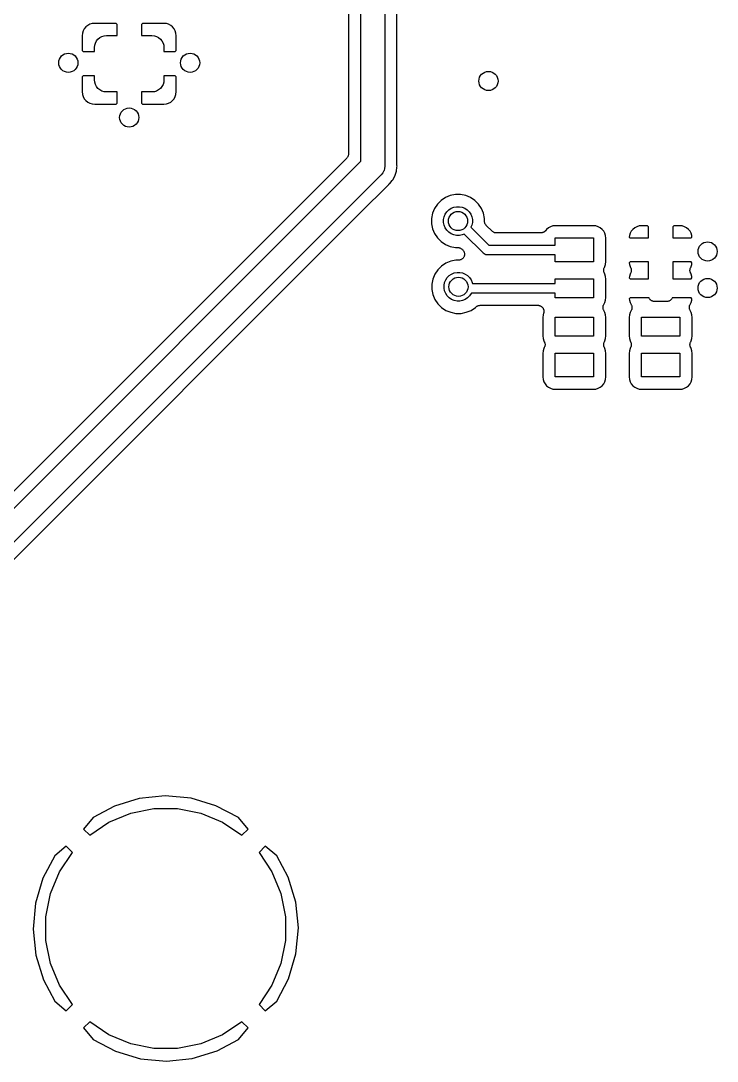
# Model space of a CAD drawing. Extents: x 49 to 143, y -158 to -38.
# Drawn here: x 87.27 to 101.8, y -135.51 to -113.81 of the extents above; entities that cross this region are included whole.
import ezdxf

# ---------------------------------------------------------------- set-up
doc = ezdxf.new("R2010")
doc.units = 0
doc.layers.add('BLACK', color=7, linetype='CONTINUOUS')

msp = doc.modelspace()

# ---------------------------------------------------------------- linework, layer by layer
at = {"layer": 'BLACK', "linetype": 'CONTINUOUS'}
for p, q in [((94.111, -113.264), (94.111, -116.579)), ((94.365, -116.736), (94.365, -113.083)), ((94.865, -113.083), (94.865, -116.828)), ((95.119, -116.809), (95.119, -113.28)), ((88.6295, -113.935), (88.5978, -113.973)), ((88.6682, -113.903), (88.6295, -113.935)), ((88.7123, -113.879), (88.6682, -113.903)), ((88.7602, -113.865), (88.7123, -113.879)), ((88.816, -113.859), (88.7602, -113.865)), ((89.26, -113.861), (88.816, -113.859)), ((89.281, -113.882), (89.26, -113.861)), ((89.281, -114.115), (89.281, -113.882)), ((89.81, -113.861), (89.789, -113.882)), ((89.789, -113.882), (89.789, -114.115)), ((90.254, -113.859), (89.81, -113.861)), ((90.3098, -113.865), (90.254, -113.859)), ((90.3577, -113.879), (90.3098, -113.865)), ((90.4018, -113.903), (90.3577, -113.879)), ((90.4405, -113.935), (90.4018, -113.903)), ((90.4722, -113.973), (90.4405, -113.935)), ((88.5597, -114.065), (88.5542, -114.121)), ((88.5542, -114.121), (88.5557, -114.427)), ((88.5742, -114.017), (88.5597, -114.065)), ((88.5978, -113.973), (88.5742, -114.017)), ((88.9211, -114.157), (88.9643, -114.134)), ((88.9643, -114.134), (89.0112, -114.12)), ((89.0112, -114.12), (89.06, -114.115)), ((89.06, -114.115), (89.281, -114.115)), ((89.789, -114.115), (90.01, -114.115)), ((90.01, -114.115), (90.0588, -114.12)), ((90.0588, -114.12), (90.1057, -114.134)), ((90.1057, -114.134), (90.1489, -114.157)), ((90.4958, -114.017), (90.4722, -113.973)), ((90.5103, -114.065), (90.4958, -114.017)), ((90.5158, -114.121), (90.5103, -114.065)), ((90.5143, -114.427), (90.5158, -114.121)), ((88.81, -114.365), (88.8148, -114.316)), ((88.81, -114.448), (88.81, -114.365)), ((88.8148, -114.316), (88.829, -114.269)), ((88.829, -114.269), (88.8521, -114.226)), ((88.8521, -114.226), (88.8832, -114.188)), ((88.8832, -114.188), (88.9211, -114.157)), ((90.1489, -114.157), (90.1868, -114.188)), ((90.1868, -114.188), (90.2179, -114.226)), ((90.2179, -114.226), (90.241, -114.269)), ((90.241, -114.269), (90.2552, -114.316)), ((90.2552, -114.316), (90.26, -114.365)), ((90.26, -114.365), (90.26, -114.448)), ((88.5557, -114.427), (88.5769, -114.448)), ((88.5769, -114.448), (88.81, -114.448)), ((90.26, -114.448), (90.4931, -114.448)), ((90.4931, -114.448), (90.5143, -114.427)), ((88.5557, -114.978), (88.5542, -115.284)), ((88.5769, -114.956), (88.5557, -114.978)), ((88.81, -114.956), (88.5769, -114.956)), ((88.81, -115.04), (88.81, -114.956)), ((90.26, -114.956), (90.26, -115.04)), ((90.4931, -114.956), (90.26, -114.956)), ((90.5143, -114.978), (90.4931, -114.956)), ((90.5158, -115.284), (90.5143, -114.978)), ((88.8148, -115.089), (88.81, -115.04)), ((88.829, -115.136), (88.8148, -115.089)), ((88.8521, -115.179), (88.829, -115.136)), ((88.8832, -115.217), (88.8521, -115.179)), ((88.9211, -115.248), (88.8832, -115.217)), ((90.1868, -115.217), (90.1489, -115.248)), ((90.2179, -115.179), (90.1868, -115.217)), ((90.241, -115.136), (90.2179, -115.179)), ((90.2552, -115.089), (90.241, -115.136)), ((90.26, -115.04), (90.2552, -115.089)), ((88.5542, -115.284), (88.5597, -115.34)), ((88.5597, -115.34), (88.5742, -115.388)), ((88.5742, -115.388), (88.5978, -115.432)), ((88.5978, -115.432), (88.6295, -115.47)), ((88.9643, -115.271), (88.9211, -115.248)), ((89.0112, -115.285), (88.9643, -115.271)), ((89.06, -115.29), (89.0112, -115.285)), ((89.281, -115.29), (89.06, -115.29)), ((89.281, -115.523), (89.281, -115.29)), ((90.01, -115.29), (89.789, -115.29)), ((89.789, -115.29), (89.789, -115.523)), ((90.0588, -115.285), (90.01, -115.29)), ((90.1057, -115.271), (90.0588, -115.285)), ((90.1489, -115.248), (90.1057, -115.271)), ((90.4405, -115.47), (90.4722, -115.432)), ((90.4722, -115.432), (90.4958, -115.388)), ((90.4958, -115.388), (90.5103, -115.34)), ((90.5103, -115.34), (90.5158, -115.284)), ((88.6295, -115.47), (88.6682, -115.502)), ((88.6682, -115.502), (88.7123, -115.526)), ((88.7123, -115.526), (88.7602, -115.54)), ((88.7602, -115.54), (88.816, -115.546)), ((88.816, -115.546), (89.26, -115.544)), ((89.26, -115.544), (89.281, -115.523)), ((89.789, -115.523), (89.81, -115.544)), ((89.81, -115.544), (90.254, -115.546)), ((90.254, -115.546), (90.3098, -115.54)), ((90.3098, -115.54), (90.3577, -115.526)), ((90.3577, -115.526), (90.4018, -115.502)), ((90.4018, -115.502), (90.4405, -115.47)), ((94.0738, -116.668), (83.3436, -127.399)), ((83.4116, -127.69), (94.365, -116.736)), ((94.0813, -116.659), (94.0738, -116.668)), ((94.0888, -116.65), (94.0813, -116.659)), ((94.0891, -116.65), (94.0888, -116.65)), ((94.0895, -116.649), (94.0891, -116.65)), ((94.0951, -116.639), (94.0895, -116.649)), ((94.1007, -116.629), (94.0951, -116.639)), ((94.1009, -116.628), (94.1007, -116.629)), ((94.1013, -116.627), (94.1009, -116.628)), ((94.1047, -116.616), (94.1013, -116.627)), ((94.1082, -116.605), (94.1047, -116.616)), ((94.1083, -116.604), (94.1082, -116.605)), ((94.1085, -116.604), (94.1083, -116.604)), ((94.1097, -116.592), (94.1085, -116.604)), ((94.111, -116.58), (94.1097, -116.592)), ((94.111, -116.579), (94.111, -116.579)), ((94.111, -116.579), (94.111, -116.579)), ((94.111, -116.579), (94.111, -116.579)), ((94.111, -116.579), (94.111, -116.58)), ((94.8471, -116.936), (94.8239, -116.98)), ((94.8497, -116.927), (94.8471, -116.936)), ((94.8614, -116.889), (94.8497, -116.927)), ((94.8662, -116.84), (94.8614, -116.889)), ((94.865, -116.828), (94.8662, -116.84)), ((95.0853, -117.026), (95.1117, -116.939)), ((95.1117, -116.939), (95.1196, -116.859)), ((95.1195, -116.814), (95.119, -116.809)), ((95.1195, -116.82), (95.1195, -116.814)), ((95.1196, -116.821), (95.1195, -116.82)), ((95.1214, -116.84), (95.1196, -116.821)), ((95.1196, -116.859), (95.1214, -116.84)), ((95.1196, -116.859), (95.1196, -116.859)), ((94.7831, -117.025), (83.7007, -128.108)), ((94.7926, -117.018), (94.7831, -117.025)), ((94.8239, -116.98), (94.7926, -117.018)), ((94.9731, -117.198), (95.0204, -117.14)), ((95.0204, -117.14), (95.0361, -117.121)), ((95.0361, -117.121), (95.0829, -117.034)), ((95.0829, -117.034), (95.0853, -117.026)), ((95.0853, -117.026), (95.0853, -117.026)), ((94.3416, -117.826), (94.9495, -117.218)), ((94.9495, -117.218), (94.9507, -117.217)), ((94.9507, -117.217), (94.9549, -117.214)), ((94.9549, -117.214), (94.9587, -117.21)), ((94.9587, -117.21), (94.9731, -117.198)), ((96.0398, -117.553), (95.9627, -117.63)), ((96.1306, -117.492), (96.0398, -117.553)), ((96.2314, -117.45), (96.1306, -117.492)), ((96.3384, -117.429), (96.2314, -117.45)), ((96.4476, -117.429), (96.3384, -117.429)), ((96.5546, -117.45), (96.4476, -117.429)), ((96.6554, -117.492), (96.5546, -117.45)), ((96.7462, -117.553), (96.6554, -117.492)), ((96.8233, -117.63), (96.7462, -117.553)), ((86.9658, -125.202), (94.3416, -117.826)), ((94.3416, -117.826), (94.3416, -117.826)), ((95.8603, -117.821), (95.839, -117.928)), ((95.9021, -117.721), (95.8603, -117.821)), ((95.9627, -117.63), (95.9021, -117.721)), ((96.1045, -117.895), (96.1271, -117.841)), ((96.1271, -117.841), (96.16, -117.792)), ((96.16, -117.792), (96.2018, -117.75)), ((96.2018, -117.75), (96.2509, -117.717)), ((96.2509, -117.717), (96.3055, -117.695)), ((96.3055, -117.695), (96.3635, -117.683)), ((96.3635, -117.683), (96.4225, -117.683)), ((96.4225, -117.683), (96.4805, -117.695)), ((96.4805, -117.695), (96.5351, -117.717)), ((96.5351, -117.717), (96.5842, -117.75)), ((96.5842, -117.75), (96.626, -117.792)), ((96.626, -117.792), (96.6589, -117.841)), ((96.6589, -117.841), (96.6815, -117.895)), ((96.8839, -117.721), (96.8233, -117.63)), ((96.9257, -117.821), (96.8839, -117.721)), ((96.947, -117.928), (96.9257, -117.821)), ((95.839, -117.928), (95.839, -118.038)), ((95.839, -118.038), (95.8603, -118.145)), ((96.093, -117.953), (96.1045, -117.895)), ((96.093, -118.013), (96.093, -117.953)), ((96.1045, -118.071), (96.093, -118.013)), ((96.6815, -117.895), (96.693, -117.953)), ((96.693, -118.013), (96.6815, -118.071)), ((96.693, -117.953), (96.693, -118.013)), ((96.947, -117.984), (96.947, -117.928)), ((96.9481, -117.995), (96.947, -117.984)), ((96.9492, -118.007), (96.9481, -117.995)), ((96.9494, -118.008), (96.9492, -118.007)), ((96.9528, -118.02), (96.9494, -118.008)), ((96.9494, -118.008), (96.9494, -118.008)), ((96.9561, -118.031), (96.9528, -118.02)), ((96.9564, -118.032), (96.9561, -118.031)), ((96.9566, -118.032), (96.9564, -118.032)), ((96.9621, -118.043), (96.9566, -118.032)), ((96.9675, -118.053), (96.9621, -118.043)), ((96.9679, -118.053), (96.9675, -118.053)), ((96.9682, -118.054), (96.9679, -118.053)), ((96.9756, -118.063), (96.9682, -118.054)), ((95.8603, -118.145), (95.9021, -118.245)), ((95.9021, -118.245), (95.9627, -118.336)), ((96.1271, -118.125), (96.1045, -118.071)), ((96.16, -118.174), (96.1271, -118.125)), ((96.2018, -118.216), (96.16, -118.174)), ((96.2509, -118.249), (96.2018, -118.216)), ((96.3055, -118.271), (96.2509, -118.249)), ((96.3635, -118.283), (96.3055, -118.271)), ((96.4805, -118.271), (96.4225, -118.283)), ((96.5226, -118.254), (96.4805, -118.271)), ((96.9222, -118.654), (96.5226, -118.254)), ((96.6815, -118.071), (96.664, -118.113)), ((96.664, -118.113), (97.0378, -118.486)), ((96.983, -118.072), (96.9756, -118.063)), ((96.9839, -118.073), (96.983, -118.072)), ((96.9842, -118.074), (96.9839, -118.073)), ((96.9839, -118.073), (96.9839, -118.073)), ((96.9839, -118.073), (96.9839, -118.073)), ((97.1058, -118.195), (96.9842, -118.074)), ((97.1149, -118.203), (97.1058, -118.195)), ((97.1239, -118.21), (97.1149, -118.203)), ((97.1245, -118.211), (97.1239, -118.21)), ((97.125, -118.211), (97.1245, -118.211)), ((97.1353, -118.216), (97.125, -118.211)), ((97.1456, -118.222), (97.1353, -118.216)), ((97.1462, -118.222), (97.1456, -118.222)), ((97.1468, -118.223), (97.1462, -118.222)), ((97.1581, -118.226), (97.1468, -118.223)), ((97.1692, -118.23), (97.1581, -118.226)), ((97.1699, -118.23), (97.1692, -118.23)), ((97.1705, -118.23), (97.1699, -118.23)), ((97.1822, -118.231), (97.1705, -118.23)), ((97.1939, -118.232), (97.1822, -118.231)), ((97.1952, -118.232), (97.1939, -118.232)), ((97.1956, -118.232), (97.1952, -118.232)), ((97.1952, -118.232), (97.1952, -118.232)), ((97.1952, -118.232), (97.1952, -118.232)), ((98.1171, -118.232), (97.1956, -118.232)), ((98.1226, -118.232), (98.1171, -118.232)), ((98.1282, -118.232), (98.1226, -118.232)), ((98.135, -118.231), (98.1282, -118.232)), ((98.1418, -118.23), (98.135, -118.231)), ((98.1471, -118.228), (98.1418, -118.23)), ((98.1526, -118.227), (98.1471, -118.228)), ((98.1589, -118.225), (98.1526, -118.227)), ((98.1655, -118.223), (98.1589, -118.225)), ((98.1704, -118.22), (98.1655, -118.223)), ((98.1756, -118.218), (98.1704, -118.22)), ((98.1813, -118.214), (98.1756, -118.218)), ((98.1874, -118.211), (98.1813, -118.214)), ((98.1917, -118.208), (98.1874, -118.211)), ((98.1964, -118.205), (98.1917, -118.208)), ((98.2013, -118.2), (98.1964, -118.205)), ((98.2066, -118.196), (98.2013, -118.2)), ((98.2101, -118.191), (98.2066, -118.196)), ((98.2141, -118.187), (98.2101, -118.191)), ((98.2153, -118.186), (98.2141, -118.187)), ((98.2399, -118.156), (98.2153, -118.186)), ((98.2786, -118.124), (98.2399, -118.156)), ((98.3227, -118.101), (98.2786, -118.124)), ((98.3706, -118.086), (98.3227, -118.101)), ((98.4266, -118.081), (98.3706, -118.086)), ((99.2142, -118.081), (98.4266, -118.081)), ((99.2702, -118.086), (99.2142, -118.081)), ((99.3181, -118.101), (99.2702, -118.086)), ((99.3622, -118.124), (99.3181, -118.101)), ((99.4009, -118.156), (99.3622, -118.124)), ((99.4326, -118.195), (99.4009, -118.156)), ((99.4562, -118.239), (99.4326, -118.195)), ((99.4707, -118.287), (99.4562, -118.239)), ((99.9846, -118.239), (99.9701, -118.287)), ((100.008, -118.195), (99.9846, -118.239)), ((100.04, -118.156), (100.008, -118.195)), ((100.079, -118.124), (100.04, -118.156)), ((100.123, -118.101), (100.079, -118.124)), ((100.171, -118.086), (100.123, -118.101)), ((100.226, -118.081), (100.171, -118.086)), ((100.345, -118.082), (100.226, -118.081)), ((100.366, -118.103), (100.345, -118.082)), ((100.366, -118.336), (100.366, -118.103)), ((100.896, -118.082), (100.874, -118.103)), ((100.874, -118.103), (100.874, -118.336)), ((101.015, -118.081), (100.896, -118.082)), ((101.07, -118.086), (101.015, -118.081)), ((101.118, -118.101), (101.07, -118.086)), ((101.162, -118.124), (101.118, -118.101)), ((101.201, -118.156), (101.162, -118.124)), ((101.233, -118.195), (101.201, -118.156)), ((101.256, -118.239), (101.233, -118.195)), ((101.271, -118.287), (101.256, -118.239)), ((95.9627, -118.336), (96.0398, -118.413)), ((96.0398, -118.413), (96.1306, -118.474)), ((96.1306, -118.474), (96.2314, -118.516)), ((96.4225, -118.283), (96.3635, -118.283)), ((97.0378, -118.486), (98.4204, -118.486)), ((98.4204, -118.486), (98.4204, -118.336)), ((98.4204, -118.336), (99.2204, -118.336)), ((99.2204, -118.336), (99.2204, -118.836)), ((99.4762, -118.343), (99.4707, -118.287)), ((99.4762, -118.83), (99.4762, -118.343)), ((99.9701, -118.287), (99.9672, -118.316)), ((99.9672, -118.316), (99.9873, -118.336)), ((99.9873, -118.336), (100.366, -118.336)), ((100.874, -118.336), (101.254, -118.336)), ((101.254, -118.336), (101.274, -118.316)), ((101.274, -118.316), (101.271, -118.287)), ((96.2314, -118.516), (96.3384, -118.537)), ((96.3384, -118.537), (96.3938, -118.537)), ((96.3938, -118.537), (96.3942, -118.537)), ((96.3942, -118.537), (96.3942, -118.537)), ((96.3942, -118.537), (96.3942, -118.537)), ((96.3942, -118.537), (96.3955, -118.537)), ((96.3955, -118.537), (96.4072, -118.538)), ((96.4072, -118.538), (96.4189, -118.54)), ((96.4189, -118.54), (96.4195, -118.54)), ((96.4195, -118.54), (96.4202, -118.54)), ((96.4202, -118.54), (96.4314, -118.543)), ((96.4314, -118.543), (96.4426, -118.547)), ((96.4426, -118.547), (96.4432, -118.547)), ((96.4432, -118.547), (96.4438, -118.547)), ((96.4438, -118.547), (96.4541, -118.553)), ((96.4541, -118.553), (96.4644, -118.558)), ((96.4644, -118.558), (96.4649, -118.559)), ((96.4649, -118.559), (96.4655, -118.559)), ((96.4655, -118.559), (96.4745, -118.567)), ((96.4745, -118.567), (96.4836, -118.574)), ((96.4836, -118.574), (96.4932, -118.584)), ((96.4932, -118.584), (96.4941, -118.585)), ((96.4941, -118.585), (96.4941, -118.585)), ((96.4941, -118.585), (96.4941, -118.585)), ((96.4941, -118.585), (96.4944, -118.585)), ((96.4944, -118.585), (96.502, -118.595)), ((96.502, -118.595), (96.5096, -118.604)), ((96.5096, -118.604), (96.5097, -118.604)), ((96.5097, -118.604), (96.5099, -118.604)), ((96.5099, -118.604), (96.5155, -118.615)), ((96.5155, -118.615), (96.5211, -118.626)), ((96.5211, -118.626), (96.5212, -118.626)), ((96.5212, -118.626), (96.5213, -118.626)), ((96.5213, -118.626), (96.5247, -118.638)), ((96.5277, -118.7), (96.5241, -118.711)), ((96.5247, -118.638), (96.5281, -118.65)), ((96.5278, -118.699), (96.5277, -118.699)), ((96.5277, -118.699), (96.5277, -118.7)), ((96.5291, -118.687), (96.5278, -118.699)), ((96.5281, -118.65), (96.5281, -118.65)), ((96.5281, -118.65), (96.5282, -118.65)), ((96.5282, -118.65), (96.5293, -118.662)), ((96.5304, -118.675), (96.5291, -118.687)), ((96.5293, -118.662), (96.5304, -118.674)), ((96.5304, -118.674), (96.5303, -118.675)), ((96.5303, -118.675), (96.5304, -118.675)), ((96.9253, -118.657), (96.9222, -118.654)), ((96.9292, -118.661), (96.9253, -118.657)), ((96.9303, -118.662), (96.9292, -118.661)), ((96.9292, -118.661), (96.9292, -118.661)), ((96.9406, -118.67), (96.9303, -118.662)), ((96.9579, -118.679), (96.9406, -118.67)), ((96.9768, -118.685), (96.9579, -118.679)), ((96.9915, -118.686), (96.9768, -118.685)), ((96.9964, -118.687), (96.9915, -118.686)), ((96.9915, -118.686), (96.9915, -118.686)), ((97.0013, -118.686), (96.9964, -118.687)), ((98.4204, -118.686), (97.0013, -118.686)), ((98.4204, -118.836), (98.4204, -118.686)), ((96.0494, -118.924), (95.9723, -119.001)), ((96.1402, -118.864), (96.0494, -118.924)), ((96.241, -118.822), (96.1402, -118.864)), ((96.348, -118.801), (96.241, -118.822)), ((96.4034, -118.801), (96.348, -118.801)), ((96.4156, -118.799), (96.4034, -118.801)), ((96.4276, -118.798), (96.4156, -118.799)), ((96.4278, -118.798), (96.4276, -118.798)), ((96.428, -118.798), (96.4278, -118.798)), ((96.4398, -118.795), (96.428, -118.798)), ((96.4513, -118.791), (96.4398, -118.795)), ((96.4515, -118.791), (96.4513, -118.791)), ((96.4518, -118.791), (96.4515, -118.791)), ((96.4626, -118.785), (96.4518, -118.791)), ((96.4733, -118.78), (96.4626, -118.785)), ((96.4734, -118.779), (96.4733, -118.78)), ((96.4736, -118.779), (96.4734, -118.779)), ((96.4832, -118.772), (96.4736, -118.779)), ((96.4925, -118.764), (96.4832, -118.772)), ((96.4927, -118.764), (96.4925, -118.764)), ((96.4929, -118.764), (96.4927, -118.764)), ((96.5008, -118.754), (96.4929, -118.764)), ((96.5084, -118.745), (96.5008, -118.754)), ((96.5085, -118.745), (96.5084, -118.745)), ((96.5087, -118.745), (96.5085, -118.745)), ((96.5146, -118.734), (96.5087, -118.745)), ((96.5203, -118.723), (96.5146, -118.734)), ((96.5204, -118.723), (96.5203, -118.723)), ((96.5203, -118.723), (96.5203, -118.723)), ((96.5241, -118.711), (96.5204, -118.723)), ((99.2204, -118.836), (98.4204, -118.836)), ((99.4562, -118.934), (99.4707, -118.886)), ((99.4707, -118.886), (99.4762, -118.83)), ((99.9873, -118.836), (99.9672, -118.857)), ((99.9672, -118.857), (99.9701, -118.886)), ((99.9701, -118.886), (99.9846, -118.934)), ((100.366, -118.836), (99.9873, -118.836)), ((100.366, -119.186), (100.366, -118.836)), ((101.254, -118.836), (100.874, -118.836)), ((100.874, -118.836), (100.874, -119.186)), ((101.274, -118.857), (101.254, -118.836)), ((101.256, -118.934), (101.271, -118.886)), ((101.271, -118.886), (101.274, -118.857)), ((95.9116, -119.092), (95.8699, -119.193)), ((95.9723, -119.001), (95.9116, -119.092)), ((96.1696, -119.163), (96.2114, -119.122)), ((96.2114, -119.122), (96.2605, -119.089)), ((96.2605, -119.089), (96.3151, -119.066)), ((96.3151, -119.066), (96.373, -119.055)), ((96.373, -119.055), (96.4321, -119.055)), ((96.4321, -119.055), (96.4901, -119.066)), ((96.4901, -119.066), (96.5447, -119.089)), ((96.5447, -119.089), (96.5938, -119.122)), ((96.5938, -119.122), (96.6356, -119.163)), ((99.4323, -119.022), (99.4325, -119.011)), ((99.4325, -119.023), (99.4323, -119.022)), ((99.4324, -119.024), (99.4325, -119.023)), ((99.4347, -119.035), (99.4324, -119.024)), ((99.4325, -118.999), (99.4326, -118.998)), ((99.4325, -119.011), (99.4325, -118.999)), ((99.4326, -118.998), (99.4351, -118.986)), ((99.4326, -118.998), (99.4326, -118.998)), ((99.4369, -119.047), (99.4347, -119.035)), ((99.4351, -118.986), (99.4374, -118.974)), ((99.4371, -119.047), (99.4369, -119.047)), ((99.4372, -119.048), (99.4371, -119.047)), ((99.4417, -119.059), (99.4372, -119.048)), ((99.4374, -118.974), (99.4376, -118.974)), ((99.4376, -118.974), (99.4377, -118.973)), ((99.4377, -118.973), (99.4424, -118.962)), ((99.446, -119.07), (99.4417, -119.059)), ((99.4424, -118.962), (99.4469, -118.952)), ((99.4466, -119.071), (99.446, -119.07)), ((99.4469, -119.071), (99.4466, -119.071)), ((99.4466, -119.071), (99.4466, -119.071)), ((99.4466, -119.071), (99.4466, -119.071)), ((99.4469, -118.952), (99.4562, -118.934)), ((99.4562, -119.089), (99.4469, -119.071)), ((99.4707, -119.137), (99.4562, -119.089)), ((99.4762, -119.193), (99.4707, -119.137)), ((99.9701, -119.137), (99.9672, -119.166)), ((99.9846, -119.089), (99.9701, -119.137)), ((99.9846, -118.934), (99.9939, -118.952)), ((99.9939, -119.071), (99.9846, -119.089)), ((99.9939, -118.952), (99.9942, -118.952)), ((99.9984, -119.06), (99.9939, -119.071)), ((99.9942, -118.952), (99.9942, -118.952)), ((99.9942, -118.952), (99.9942, -118.952)), ((99.9942, -118.952), (99.9948, -118.953)), ((99.9948, -118.953), (99.9991, -118.964)), ((100.003, -119.05), (99.9984, -119.06)), ((99.9991, -118.964), (100.004, -118.975)), ((100.006, -119.037), (100.003, -119.048)), ((100.003, -119.048), (100.003, -119.049)), ((100.003, -119.049), (100.003, -119.05)), ((100.004, -118.975), (100.004, -118.976)), ((100.004, -118.976), (100.004, -118.976)), ((100.004, -118.976), (100.006, -118.988)), ((100.006, -118.988), (100.008, -118.999)), ((100.008, -119.025), (100.006, -119.037)), ((100.008, -118.999), (100.008, -119)), ((100.008, -119), (100.008, -119)), ((100.008, -119), (100.008, -119.012)), ((100.008, -119.012), (100.008, -119.024)), ((100.008, -119.024), (100.008, -119.025)), ((100.008, -119.025), (100.008, -119.025)), ((101.232, -119.011), (101.233, -118.999)), ((101.232, -119.022), (101.232, -119.011)), ((101.232, -119.023), (101.232, -119.022)), ((101.232, -119.024), (101.232, -119.023)), ((101.235, -119.035), (101.232, -119.024)), ((101.233, -118.998), (101.235, -118.986)), ((101.233, -118.999), (101.233, -118.998)), ((101.233, -118.998), (101.233, -118.998)), ((101.235, -118.986), (101.237, -118.974)), ((101.237, -119.047), (101.235, -119.035)), ((101.237, -118.974), (101.238, -118.974)), ((101.237, -119.048), (101.237, -119.047)), ((101.237, -119.047), (101.237, -119.047)), ((101.242, -119.059), (101.237, -119.048)), ((101.238, -118.973), (101.242, -118.962)), ((101.238, -118.974), (101.238, -118.973)), ((101.242, -118.962), (101.247, -118.952)), ((101.246, -119.07), (101.242, -119.059)), ((101.247, -119.071), (101.246, -119.07)), ((101.247, -118.952), (101.256, -118.934)), ((101.256, -119.089), (101.247, -119.071)), ((101.247, -119.071), (101.247, -119.071)), ((101.247, -119.071), (101.247, -119.071)), ((101.247, -119.071), (101.247, -119.071)), ((101.271, -119.137), (101.256, -119.089)), ((101.274, -119.166), (101.271, -119.137)), ((95.8699, -119.193), (95.8486, -119.3)), ((95.8486, -119.3), (95.8486, -119.409)), ((96.1026, -119.325), (96.1141, -119.267)), ((96.1026, -119.384), (96.1026, -119.325)), ((96.1141, -119.267), (96.1367, -119.212)), ((96.1367, -119.212), (96.1696, -119.163)), ((96.6356, -119.163), (96.6684, -119.212)), ((96.6684, -119.212), (96.6911, -119.267)), ((96.6911, -119.267), (96.6949, -119.286)), ((96.6949, -119.286), (98.4204, -119.286)), ((98.4204, -119.286), (98.4204, -119.186)), ((98.4204, -119.186), (99.2204, -119.186)), ((99.2204, -119.186), (99.2204, -119.586)), ((99.4762, -119.58), (99.4762, -119.193)), ((99.9672, -119.166), (99.9873, -119.186)), ((99.9873, -119.186), (100.366, -119.186)), ((100.874, -119.186), (101.254, -119.186)), ((101.254, -119.186), (101.274, -119.166)), ((95.8486, -119.409), (95.8699, -119.516)), ((95.8699, -119.516), (95.9116, -119.617)), ((96.1141, -119.442), (96.1026, -119.384)), ((96.1367, -119.497), (96.1141, -119.442)), ((96.1696, -119.546), (96.1367, -119.497)), ((96.2114, -119.588), (96.1696, -119.546)), ((96.6356, -119.546), (96.5938, -119.588)), ((96.6684, -119.497), (96.6356, -119.546)), ((96.6727, -119.486), (96.6684, -119.497)), ((98.4204, -119.486), (96.6727, -119.486)), ((98.4204, -119.586), (98.4204, -119.486)), ((95.9116, -119.617), (95.9723, -119.708)), ((95.9723, -119.708), (96.0494, -119.785)), ((96.0494, -119.785), (96.1402, -119.846)), ((96.2605, -119.62), (96.2114, -119.588)), ((96.3151, -119.643), (96.2605, -119.62)), ((96.373, -119.655), (96.3151, -119.643)), ((96.4321, -119.655), (96.373, -119.655)), ((96.4901, -119.643), (96.4321, -119.655)), ((96.5447, -119.62), (96.4901, -119.643)), ((96.5938, -119.588), (96.5447, -119.62)), ((96.665, -119.846), (96.7557, -119.785)), ((96.7557, -119.785), (96.7631, -119.778)), ((96.7631, -119.778), (96.7634, -119.777)), ((96.7634, -119.777), (96.7643, -119.776)), ((96.7634, -119.777), (96.7634, -119.777)), ((96.7634, -119.777), (96.7634, -119.777)), ((96.7643, -119.776), (96.7735, -119.769)), ((96.7735, -119.769), (96.7826, -119.762)), ((96.7826, -119.762), (96.7832, -119.761)), ((96.7832, -119.761), (96.7837, -119.761)), ((96.7837, -119.761), (96.7941, -119.755)), ((96.7941, -119.755), (96.8045, -119.75)), ((96.8045, -119.75), (96.8051, -119.75)), ((96.8051, -119.75), (96.8057, -119.749)), ((96.8057, -119.749), (96.817, -119.746)), ((96.817, -119.746), (96.8282, -119.743)), ((96.8282, -119.743), (96.8289, -119.743)), ((96.8289, -119.743), (96.8295, -119.743)), ((96.8295, -119.743), (96.8412, -119.742)), ((96.8412, -119.742), (96.8529, -119.74)), ((96.8529, -119.74), (98.0584, -119.74)), ((98.0584, -119.74), (98.0601, -119.74)), ((98.0601, -119.74), (98.066, -119.741)), ((98.066, -119.741), (98.0718, -119.741)), ((98.0718, -119.741), (98.0782, -119.742)), ((98.0782, -119.742), (98.0848, -119.743)), ((98.0848, -119.743), (98.0903, -119.745)), ((98.0903, -119.745), (98.0961, -119.746)), ((98.0961, -119.746), (98.1021, -119.749)), ((98.1021, -119.749), (98.1084, -119.751)), ((98.1084, -119.751), (98.1135, -119.753)), ((98.1135, -119.753), (98.1189, -119.756)), ((98.1189, -119.756), (98.1244, -119.759)), ((98.1244, -119.759), (98.1301, -119.763)), ((98.1301, -119.763), (98.1346, -119.766)), ((98.1346, -119.766), (98.1394, -119.77)), ((98.1394, -119.77), (98.1441, -119.774)), ((98.1441, -119.774), (98.1491, -119.779)), ((98.1491, -119.779), (98.1528, -119.783)), ((98.1528, -119.783), (98.1569, -119.787)), ((98.1569, -119.787), (98.1605, -119.793)), ((98.1605, -119.793), (98.1646, -119.798)), ((99.2204, -119.586), (98.4204, -119.586)), ((99.419, -119.797), (99.4191, -119.786)), ((99.4191, -119.774), (99.4193, -119.773)), ((99.4191, -119.786), (99.4191, -119.774)), ((99.4193, -119.773), (99.4217, -119.761)), ((99.4193, -119.773), (99.4193, -119.773)), ((99.4217, -119.761), (99.424, -119.749)), ((99.424, -119.749), (99.4242, -119.749)), ((99.4242, -119.749), (99.4244, -119.748)), ((99.4244, -119.748), (99.429, -119.737)), ((99.429, -119.737), (99.4335, -119.727)), ((99.4335, -119.727), (99.4562, -119.684)), ((99.4562, -119.684), (99.4707, -119.636)), ((99.4707, -119.636), (99.4762, -119.58)), ((99.9873, -119.586), (99.9672, -119.607)), ((99.9672, -119.607), (99.9701, -119.636)), ((99.9701, -119.636), (99.9846, -119.684)), ((99.9846, -119.684), (100.007, -119.727)), ((100.378, -119.586), (99.9873, -119.586)), ((100.007, -119.727), (100.008, -119.727)), ((100.008, -119.727), (100.008, -119.727)), ((100.008, -119.727), (100.008, -119.727)), ((100.008, -119.727), (100.008, -119.728)), ((100.008, -119.728), (100.013, -119.739)), ((100.013, -119.739), (100.017, -119.75)), ((100.017, -119.75), (100.017, -119.751)), ((100.017, -119.751), (100.017, -119.751)), ((100.017, -119.751), (100.019, -119.763)), ((100.019, -119.763), (100.022, -119.774)), ((100.022, -119.774), (100.022, -119.775)), ((100.022, -119.775), (100.022, -119.775)), ((100.022, -119.775), (100.022, -119.787)), ((100.022, -119.787), (100.022, -119.799)), ((100.382, -119.592), (100.378, -119.586)), ((100.387, -119.603), (100.382, -119.592)), ((100.388, -119.604), (100.387, -119.603)), ((100.387, -119.603), (100.387, -119.603)), ((100.395, -119.613), (100.388, -119.604)), ((100.403, -119.622), (100.395, -119.613)), ((100.403, -119.623), (100.403, -119.622)), ((100.413, -119.631), (100.403, -119.623)), ((100.403, -119.623), (100.403, -119.623)), ((100.422, -119.638), (100.413, -119.631)), ((100.422, -119.639), (100.422, -119.638)), ((100.422, -119.638), (100.422, -119.638)), ((100.433, -119.644), (100.422, -119.639)), ((100.443, -119.65), (100.433, -119.644)), ((100.444, -119.65), (100.443, -119.65)), ((100.456, -119.654), (100.444, -119.65)), ((100.444, -119.65), (100.444, -119.65)), ((100.467, -119.658), (100.456, -119.654)), ((100.468, -119.658), (100.467, -119.658)), ((100.467, -119.658), (100.467, -119.658)), ((100.48, -119.659), (100.468, -119.658)), ((100.492, -119.66), (100.48, -119.659)), ((100.493, -119.66), (100.492, -119.66)), ((100.492, -119.66), (100.492, -119.66)), ((100.747, -119.66), (100.493, -119.66)), ((100.493, -119.66), (100.493, -119.66)), ((100.493, -119.66), (100.493, -119.66)), ((100.759, -119.659), (100.747, -119.66)), ((100.771, -119.658), (100.759, -119.659)), ((100.772, -119.658), (100.771, -119.658)), ((100.784, -119.655), (100.772, -119.658)), ((100.772, -119.658), (100.772, -119.658)), ((100.795, -119.651), (100.784, -119.655)), ((100.796, -119.651), (100.795, -119.651)), ((100.795, -119.651), (100.795, -119.651)), ((100.806, -119.645), (100.796, -119.651)), ((100.817, -119.64), (100.806, -119.645)), ((100.818, -119.639), (100.817, -119.639)), ((100.817, -119.639), (100.817, -119.64)), ((100.827, -119.632), (100.818, -119.639)), ((100.836, -119.624), (100.827, -119.632)), ((100.837, -119.624), (100.836, -119.624)), ((100.845, -119.614), (100.837, -119.624)), ((100.837, -119.624), (100.837, -119.624)), ((100.852, -119.605), (100.845, -119.614)), ((100.853, -119.604), (100.852, -119.605)), ((100.852, -119.605), (100.852, -119.605)), ((100.858, -119.594), (100.853, -119.604)), ((100.862, -119.586), (100.858, -119.594)), ((101.254, -119.586), (100.862, -119.586)), ((101.219, -119.773), (101.222, -119.761)), ((101.219, -119.774), (101.219, -119.773)), ((101.219, -119.773), (101.219, -119.773)), ((101.219, -119.786), (101.219, -119.774)), ((101.219, -119.797), (101.219, -119.786)), ((101.222, -119.761), (101.224, -119.749)), ((101.224, -119.748), (101.229, -119.737)), ((101.224, -119.749), (101.224, -119.748)), ((101.224, -119.749), (101.224, -119.749)), ((101.229, -119.737), (101.234, -119.727)), ((101.234, -119.727), (101.256, -119.684)), ((101.274, -119.607), (101.254, -119.586)), ((101.256, -119.684), (101.271, -119.636)), ((101.271, -119.636), (101.274, -119.607)), ((96.1402, -119.846), (96.241, -119.887)), ((96.241, -119.887), (96.348, -119.909)), ((96.348, -119.909), (96.4572, -119.909)), ((96.4572, -119.909), (96.5642, -119.887)), ((96.5642, -119.887), (96.665, -119.846)), ((98.1646, -119.798), (98.1673, -119.803)), ((98.1701, -119.937), (98.1646, -119.993)), ((98.1646, -119.993), (98.1646, -120.38)), ((98.1673, -119.803), (98.1706, -119.808)), ((98.1799, -119.904), (98.1701, -119.937)), ((98.1706, -119.808), (98.1731, -119.814)), ((98.1731, -119.814), (98.1761, -119.82)), ((98.1761, -119.82), (98.1778, -119.825)), ((98.1778, -119.825), (98.18, -119.831)), ((98.181, -119.899), (98.1799, -119.904)), ((98.18, -119.831), (98.1813, -119.837)), ((98.1828, -119.893), (98.181, -119.899)), ((98.1813, -119.837), (98.1831, -119.844)), ((98.1834, -119.886), (98.1828, -119.893)), ((98.1831, -119.844), (98.1836, -119.849)), ((98.1847, -119.88), (98.1834, -119.886)), ((98.1836, -119.849), (98.1848, -119.855)), ((98.1854, -119.868), (98.1847, -119.874)), ((98.1847, -119.874), (98.1847, -119.88)), ((98.1848, -119.855), (98.1848, -119.862)), ((98.1848, -119.862), (98.1854, -119.868)), ((98.4204, -120.386), (98.4204, -119.986)), ((98.4204, -119.986), (99.2204, -119.986)), ((99.2204, -119.986), (99.2204, -120.386)), ((99.4191, -119.798), (99.419, -119.797)), ((99.4191, -119.799), (99.4191, -119.798)), ((99.4214, -119.81), (99.4191, -119.799)), ((99.4235, -119.822), (99.4214, -119.81)), ((99.4237, -119.822), (99.4235, -119.822)), ((99.4238, -119.823), (99.4237, -119.822)), ((99.4283, -119.834), (99.4238, -119.823)), ((99.4327, -119.845), (99.4283, -119.834)), ((99.4332, -119.846), (99.4327, -119.845)), ((99.4333, -119.846), (99.4332, -119.846)), ((99.4332, -119.846), (99.4332, -119.846)), ((99.4335, -119.846), (99.4333, -119.846)), ((99.4562, -119.889), (99.4335, -119.846)), ((99.4707, -119.937), (99.4562, -119.889)), ((99.4762, -119.993), (99.4707, -119.937)), ((99.4762, -120.38), (99.4762, -119.993)), ((99.9701, -119.937), (99.9646, -119.993)), ((99.9646, -119.993), (99.9646, -120.38)), ((99.9846, -119.889), (99.9701, -119.937)), ((100.007, -119.846), (99.9846, -119.889)), ((100.012, -119.835), (100.007, -119.846)), ((100.016, -119.825), (100.012, -119.835)), ((100.017, -119.824), (100.016, -119.825)), ((100.019, -119.812), (100.017, -119.823)), ((100.017, -119.823), (100.017, -119.824)), ((100.022, -119.8), (100.019, -119.812)), ((100.022, -119.799), (100.022, -119.8)), ((100.022, -119.8), (100.022, -119.8)), ((100.22, -120.386), (100.22, -119.986)), ((100.22, -119.986), (101.02, -119.986)), ((101.02, -119.986), (101.02, -120.386)), ((101.219, -119.798), (101.219, -119.797)), ((101.219, -119.799), (101.219, -119.798)), ((101.221, -119.81), (101.219, -119.799)), ((101.224, -119.822), (101.221, -119.81)), ((101.224, -119.823), (101.224, -119.822)), ((101.224, -119.822), (101.224, -119.822)), ((101.228, -119.834), (101.224, -119.823)), ((101.233, -119.845), (101.228, -119.834)), ((101.233, -119.846), (101.233, -119.845)), ((101.234, -119.846), (101.233, -119.846)), ((101.233, -119.846), (101.233, -119.846)), ((101.233, -119.846), (101.233, -119.846)), ((101.256, -119.889), (101.234, -119.846)), ((101.271, -119.937), (101.256, -119.889)), ((101.276, -119.993), (101.271, -119.937)), ((101.276, -120.38), (101.276, -119.993)), ((98.1646, -120.38), (98.1701, -120.436)), ((98.1701, -120.436), (98.1846, -120.484)), ((99.2204, -120.386), (98.4204, -120.386)), ((99.4562, -120.484), (99.4707, -120.436)), ((99.4707, -120.436), (99.4762, -120.38)), ((99.9646, -120.38), (99.9701, -120.436)), ((99.9701, -120.436), (99.9846, -120.484)), ((101.02, -120.386), (100.22, -120.386)), ((101.256, -120.484), (101.271, -120.436)), ((101.271, -120.436), (101.276, -120.38)), ((98.1846, -120.639), (98.1701, -120.687)), ((98.1846, -120.484), (98.1939, -120.502)), ((98.1939, -120.621), (98.1846, -120.639)), ((98.1939, -120.502), (98.1942, -120.502)), ((98.1984, -120.61), (98.1939, -120.621)), ((98.1942, -120.502), (98.1942, -120.502)), ((98.1942, -120.502), (98.1942, -120.502)), ((98.1942, -120.502), (98.1948, -120.503)), ((98.1948, -120.503), (98.1991, -120.514)), ((98.2031, -120.6), (98.1984, -120.61)), ((98.1991, -120.514), (98.2036, -120.525)), ((98.2032, -120.599), (98.2031, -120.6)), ((98.2034, -120.598), (98.2032, -120.599)), ((98.2057, -120.587), (98.2034, -120.598)), ((98.2036, -120.525), (98.2037, -120.526)), ((98.2037, -120.526), (98.2039, -120.526)), ((98.2039, -120.526), (98.2061, -120.538)), ((98.2082, -120.575), (98.2057, -120.587)), ((98.2061, -120.538), (98.2083, -120.549)), ((98.2083, -120.574), (98.2082, -120.575)), ((98.2082, -120.575), (98.2082, -120.575)), ((98.2083, -120.549), (98.2083, -120.55)), ((98.2083, -120.55), (98.2085, -120.55)), ((98.2085, -120.55), (98.2083, -120.562)), ((98.2083, -120.562), (98.2083, -120.574)), ((99.4323, -120.572), (99.4325, -120.561)), ((99.4325, -120.573), (99.4323, -120.572)), ((99.4324, -120.574), (99.4325, -120.573)), ((99.4347, -120.585), (99.4324, -120.574)), ((99.4325, -120.549), (99.4326, -120.548)), ((99.4325, -120.561), (99.4325, -120.549)), ((99.4326, -120.548), (99.4351, -120.536)), ((99.4326, -120.548), (99.4326, -120.548)), ((99.4369, -120.597), (99.4347, -120.585)), ((99.4351, -120.536), (99.4374, -120.524)), ((99.4371, -120.597), (99.4369, -120.597)), ((99.4372, -120.598), (99.4371, -120.597)), ((99.4417, -120.609), (99.4372, -120.598)), ((99.4374, -120.524), (99.4376, -120.524)), ((99.4376, -120.524), (99.4377, -120.523)), ((99.4377, -120.523), (99.4424, -120.512)), ((99.446, -120.62), (99.4417, -120.609)), ((99.4424, -120.512), (99.4469, -120.502)), ((99.4466, -120.621), (99.446, -120.62)), ((99.4469, -120.621), (99.4466, -120.621)), ((99.4466, -120.621), (99.4466, -120.621)), ((99.4466, -120.621), (99.4466, -120.621)), ((99.4469, -120.502), (99.4562, -120.484)), ((99.4562, -120.639), (99.4469, -120.621)), ((99.4707, -120.687), (99.4562, -120.639)), ((99.9846, -120.639), (99.9701, -120.687)), ((99.9846, -120.484), (99.9939, -120.502)), ((99.9939, -120.621), (99.9846, -120.639)), ((99.9939, -120.502), (99.9942, -120.502)), ((99.9984, -120.61), (99.9939, -120.621)), ((99.9942, -120.502), (99.9942, -120.502)), ((99.9942, -120.502), (99.9942, -120.502)), ((99.9942, -120.502), (99.9948, -120.503)), ((99.9948, -120.503), (99.9991, -120.514)), ((100.003, -120.6), (99.9984, -120.61)), ((99.9991, -120.514), (100.004, -120.525)), ((100.006, -120.587), (100.003, -120.598)), ((100.003, -120.598), (100.003, -120.599)), ((100.003, -120.599), (100.003, -120.6)), ((100.004, -120.525), (100.004, -120.526)), ((100.004, -120.526), (100.004, -120.526)), ((100.004, -120.526), (100.006, -120.538)), ((100.006, -120.538), (100.008, -120.549)), ((100.008, -120.575), (100.006, -120.587)), ((100.008, -120.549), (100.008, -120.55)), ((100.008, -120.55), (100.008, -120.55)), ((100.008, -120.55), (100.008, -120.562)), ((100.008, -120.562), (100.008, -120.574)), ((100.008, -120.574), (100.008, -120.575)), ((100.008, -120.575), (100.008, -120.575)), ((101.232, -120.561), (101.233, -120.549)), ((101.232, -120.572), (101.232, -120.561)), ((101.232, -120.573), (101.232, -120.572)), ((101.232, -120.574), (101.232, -120.573)), ((101.235, -120.585), (101.232, -120.574)), ((101.233, -120.548), (101.235, -120.536)), ((101.233, -120.549), (101.233, -120.548)), ((101.233, -120.548), (101.233, -120.548)), ((101.235, -120.536), (101.237, -120.524)), ((101.237, -120.597), (101.235, -120.585)), ((101.237, -120.524), (101.238, -120.524)), ((101.237, -120.598), (101.237, -120.597)), ((101.237, -120.597), (101.237, -120.597)), ((101.242, -120.609), (101.237, -120.598)), ((101.238, -120.523), (101.242, -120.512)), ((101.238, -120.524), (101.238, -120.523)), ((101.242, -120.512), (101.247, -120.502)), ((101.246, -120.62), (101.242, -120.609)), ((101.247, -120.621), (101.246, -120.62)), ((101.247, -120.502), (101.256, -120.484)), ((101.256, -120.639), (101.247, -120.621)), ((101.247, -120.621), (101.247, -120.621)), ((101.247, -120.621), (101.247, -120.621)), ((101.247, -120.621), (101.247, -120.621)), ((101.271, -120.687), (101.256, -120.639)), ((98.1701, -120.687), (98.1646, -120.743)), ((98.1646, -120.743), (98.1646, -121.23)), ((98.4204, -121.236), (98.4204, -120.736)), ((98.4204, -120.736), (99.2204, -120.736)), ((99.2204, -120.736), (99.2204, -121.236)), ((99.4762, -120.743), (99.4707, -120.687)), ((99.4762, -121.23), (99.4762, -120.743)), ((99.9701, -120.687), (99.9646, -120.743)), ((99.9646, -120.743), (99.9646, -121.23)), ((100.22, -121.236), (100.22, -120.736)), ((100.22, -120.736), (101.02, -120.736)), ((101.02, -120.736), (101.02, -121.236)), ((101.276, -120.743), (101.271, -120.687)), ((101.276, -121.23), (101.276, -120.743)), ((98.1646, -121.23), (98.1701, -121.286)), ((98.1701, -121.286), (98.1846, -121.334)), ((99.2204, -121.236), (98.4204, -121.236)), ((99.4562, -121.334), (99.4707, -121.286)), ((99.4707, -121.286), (99.4762, -121.23)), ((99.9646, -121.23), (99.9701, -121.286)), ((99.9701, -121.286), (99.9846, -121.334)), ((101.02, -121.236), (100.22, -121.236)), ((101.256, -121.334), (101.271, -121.286)), ((101.271, -121.286), (101.276, -121.23)), ((98.1846, -121.334), (98.2082, -121.378)), ((98.2082, -121.378), (98.2399, -121.417)), ((98.2399, -121.417), (98.2786, -121.449)), ((98.2786, -121.449), (98.3227, -121.472)), ((98.3227, -121.472), (98.3706, -121.487)), ((98.3706, -121.487), (98.4266, -121.492)), ((98.4266, -121.492), (99.2142, -121.492)), ((99.2142, -121.492), (99.2702, -121.487)), ((99.2702, -121.487), (99.3181, -121.472)), ((99.3181, -121.472), (99.3622, -121.449)), ((99.3622, -121.449), (99.4009, -121.417)), ((99.4009, -121.417), (99.4326, -121.378)), ((99.4326, -121.378), (99.4562, -121.334)), ((99.9846, -121.334), (100.008, -121.378)), ((100.008, -121.378), (100.04, -121.417)), ((100.04, -121.417), (100.079, -121.449)), ((100.079, -121.449), (100.123, -121.472)), ((100.123, -121.472), (100.171, -121.487)), ((100.171, -121.487), (100.227, -121.492)), ((100.227, -121.492), (101.014, -121.492)), ((101.014, -121.492), (101.07, -121.487)), ((101.07, -121.487), (101.118, -121.472)), ((101.118, -121.472), (101.162, -121.449)), ((101.162, -121.449), (101.201, -121.417)), ((101.201, -121.417), (101.233, -121.378)), ((101.233, -121.378), (101.256, -121.334)), ((90.2842, -129.973), (89.7446, -130.029)), ((90.8244, -130.024), (90.2842, -129.973)), ((89.2259, -130.189), (88.7813, -130.426)), ((89.7446, -130.029), (89.2259, -130.189)), ((91.3442, -130.179), (90.8244, -130.024)), ((91.8128, -130.427), (91.3442, -130.179)), ((88.7813, -130.426), (88.5812, -130.665)), ((89.1128, -130.525), (89.5678, -130.336)), ((89.5678, -130.336), (90.0508, -130.24)), ((90.0508, -130.24), (90.5432, -130.24)), ((90.5432, -130.24), (91.0262, -130.336)), ((91.0262, -130.336), (91.4812, -130.525)), ((92.0128, -130.665), (91.8128, -130.427)), ((88.7099, -130.794), (89.1128, -130.525)), ((91.4812, -130.525), (91.8841, -130.794)), ((88.5812, -130.665), (88.7099, -130.794)), ((91.8841, -130.794), (92.0128, -130.665)), ((88.222, -131.025), (87.9832, -131.225)), ((88.3507, -131.153), (88.222, -131.025)), ((92.372, -131.025), (92.2433, -131.153)), ((92.611, -131.225), (92.372, -131.025)), ((87.9832, -131.225), (87.7355, -131.693)), ((88.0815, -131.556), (88.3507, -131.153)), ((92.2433, -131.153), (92.5125, -131.556)), ((92.8487, -131.669), (92.611, -131.225)), ((87.7355, -131.693), (87.5804, -132.213)), ((87.8931, -132.011), (88.0815, -131.556)), ((92.5125, -131.556), (92.7009, -132.011)), ((93.0086, -132.188), (92.8487, -131.669)), ((87.797, -132.494), (87.8931, -132.011)), ((92.7009, -132.011), (92.797, -132.494)), ((87.5804, -132.213), (87.5297, -132.753)), ((93.0643, -132.728), (93.0086, -132.188)), ((87.797, -132.987), (87.797, -132.494)), ((92.797, -132.494), (92.797, -132.987)), ((87.5297, -132.753), (87.5854, -133.293)), ((93.0136, -133.268), (93.0643, -132.728)), ((87.8931, -133.47), (87.797, -132.987)), ((92.797, -132.987), (92.7009, -133.47)), ((87.5854, -133.293), (87.7453, -133.811)), ((92.8585, -133.788), (93.0136, -133.268)), ((88.0815, -133.925), (87.8931, -133.47)), ((92.7009, -133.47), (92.5125, -133.925)), ((87.7453, -133.811), (87.983, -134.256)), ((92.6108, -134.256), (92.8585, -133.788)), ((88.3507, -134.327), (88.0815, -133.925)), ((92.5125, -133.925), (92.2433, -134.327)), ((87.983, -134.256), (88.222, -134.456)), ((88.222, -134.456), (88.3507, -134.327)), ((92.2433, -134.327), (92.372, -134.456)), ((92.372, -134.456), (92.6108, -134.256)), ((88.7099, -134.687), (88.5812, -134.815)), ((89.1128, -134.956), (88.7099, -134.687)), ((91.8841, -134.687), (91.4812, -134.956)), ((92.0128, -134.815), (91.8841, -134.687)), ((88.5812, -134.815), (88.7811, -135.054)), ((89.5678, -135.144), (89.1128, -134.956)), ((91.4812, -134.956), (91.0262, -135.144)), ((91.8127, -135.054), (92.0128, -134.815)), ((88.7811, -135.054), (89.2498, -135.302)), ((90.0508, -135.24), (89.5678, -135.144)), ((91.0262, -135.144), (90.5432, -135.24)), ((91.3681, -135.292), (91.8127, -135.054)), ((89.2498, -135.302), (89.7696, -135.457)), ((90.5432, -135.24), (90.0508, -135.24)), ((90.8494, -135.452), (91.3681, -135.292)), ((89.7696, -135.457), (90.3098, -135.508)), ((90.3098, -135.508), (90.8494, -135.452))]:
    msp.add_line(p, q, dxfattribs=at)
at = {"layer": 'BLACK'}
for centre in [(88.265, -114.681), (90.805, -114.681), (97.028, -115.062), (89.535, -115.824), (96.393, -117.983), (101.6, -118.618), (96.4026, -119.355), (101.6, -119.38)]:
    msp.add_circle(centre, 0.2, dxfattribs=at)

doc.saveas('drawing.dxf')
